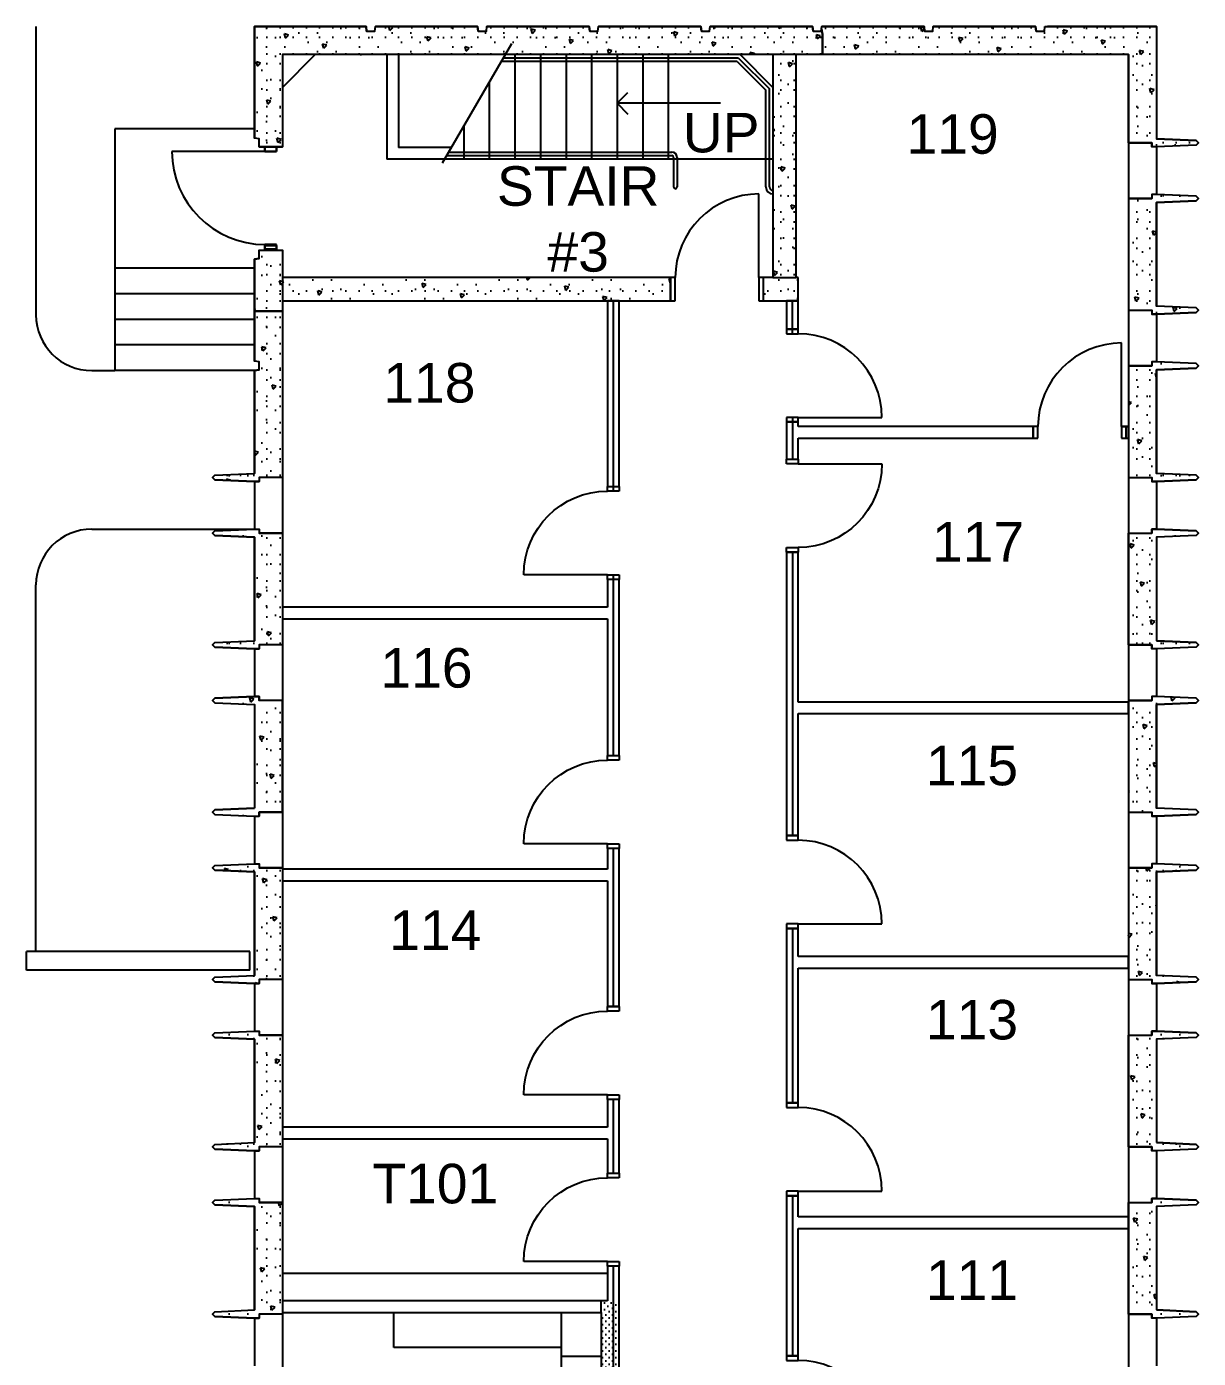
# Model space of a CAD drawing. Header units: inches. Extents: x 266 to 2008, y 299 to 1857.
# Drawn here: x 1116 to 1620, y 1284 to 1857 of the extents above; entities that cross this region are included whole.
import ezdxf

# ---------------------------------------------------------------- set-up
doc = ezdxf.new("R2010")
doc.units = ezdxf.units.IN
doc.header["$MEASUREMENT"] = 0
for name, color, linetype in [('A-DOOR', 4, 'Continuous'), ('A-EQPM', 4, 'Continuous'), ('A-FLOR-HRAL', 4, 'Continuous'), ('A-FLOR-STRS', 4, 'Continuous'), ('A-PFLR-NOTE', 3, 'Continuous'), ('A-WALL', 5, 'Continuous'), ('A-WALL-PATT', 1, 'Continuous')]:
    doc.layers.add(name, color=color, linetype=linetype)
doc.styles.get("Standard").update_dxf_attribs({"font": 'ARIAL.TTF'})
doc.linetypes.add('1 HR RATED', pattern='A,0,[2,PS-11.Shx,S=0.091429,R=0,X=0,Y=0],-14.4,0', length=14.4)
pattern_1 = [(45, (0, 0), (-20.8303, 20.8303), [1.84252, -15.16535]), (45, (-4.402, 16.428), (-20.8303, 20.8303), [1.84252, -15.16535]), (105, (0, 0), (28.45473, 7.62442), [1.84252, -15.16535]), (105, (12.026, 12.026), (28.45473, 7.62442), [1.84252, -15.16535]), (165, (1.303, 1.303), (7.62442, 28.45473), [1.84252, -15.16535]), (165, (13.33, 13.33), (7.62442, 28.45473), [1.84252, -15.16535]), (45, (-2.0044, 2.0044), (-4.008794, 4.008794), [0, -5.669291, 0, -8.503937]), (90, (-3e-16, 4.009), (-5.669291, 0), [0, -4.251969, 0, -7.086614])]

# ---------------------------------------------------------------- blocks, each defined once
blk = doc.blocks.new('D1 Metal_12')
at = {"color": 0, "linetype": 'ByBlock'}
for p, q in [((18, 0), (18, 36)), ((-18, 0), (-20, 0)), ((-20, 0), (-20, -5)), ((-18, -5), (-18, 0)), ((20, 0), (18, 0)), ((18, 0), (18, -5)), ((20, -5), (20, 0)), ((-20, -5), (-18, -5)), ((18, -5), (20, -5))]:
    blk.add_line(p, q, dxfattribs=at)
blk.add_arc((18, 0), 36, 90, 180, dxfattribs=at)
blk = doc.blocks.new('D1 Metal_13')
at = {"color": 0, "linetype": 'ByBlock'}
for p, q in [((18, 0), (18, 36)), ((-18, 0), (-20, 0)), ((-20, 0), (-20, -5)), ((-18, -5), (-18, 0)), ((20, 0), (18, 0)), ((18, 0), (18, -5)), ((20, -5), (20, 0)), ((-20, -5), (-18, -5)), ((18, -5), (20, -5))]:
    blk.add_line(p, q, dxfattribs=at)
blk.add_arc((18, 0), 36, 90, 180, dxfattribs=at)
blk = doc.blocks.new('D1 Metal_47')
at = {"color": 0, "linetype": 'ByBlock'}
for p, q in [((18, 0), (18, 36)), ((-18, 0), (-20, 0)), ((-20, 0), (-20, -5)), ((-18, -5), (-18, 0)), ((20, 0), (18, 0)), ((18, 0), (18, -5)), ((20, -5), (20, 0)), ((-20, -5), (-18, -5)), ((18, -5), (20, -5))]:
    blk.add_line(p, q, dxfattribs=at)
blk.add_arc((18, 0), 36, 90, 180, dxfattribs=at)
blk = doc.blocks.new('D1 Metal_112')
at = {"color": 0, "linetype": 'ByBlock'}
for p, q in [((20, 0), (20, 40)), ((-20, 0), (-22, 0)), ((-22, 0), (-22, -5)), ((-20, -5), (-20, 0)), ((22, 0), (20, 0)), ((20, 0), (20, -5)), ((22, -5), (22, 0)), ((-22, -5), (-20, -5)), ((20, -5), (22, -5))]:
    blk.add_line(p, q, dxfattribs=at)
blk.add_arc((20, 0), 40, 90, 180, dxfattribs=at)
blk = doc.blocks.new('D1 Metal_94')
at = {"color": 0, "linetype": 'ByBlock'}
for p, q in [((18, 0), (18, 36)), ((-18, 0), (-20, 0)), ((-20, 0), (-20, -5)), ((-18, -5), (-18, 0)), ((20, 0), (18, 0)), ((18, 0), (18, -5)), ((20, -5), (20, 0)), ((-20, -5), (-18, -5)), ((18, -5), (20, -5))]:
    blk.add_line(p, q, dxfattribs=at)
blk.add_arc((18, 0), 36, 90, 180, dxfattribs=at)
blk = doc.blocks.new('D1 Metal_102')
at = {"color": 0, "linetype": 'ByBlock'}
for p, q in [((18, 0), (18, 36)), ((-18, 0), (-20, 0)), ((-20, 0), (-20, -10)), ((-18, -10), (-18, 0)), ((20, 0), (18, 0)), ((18, 0), (18, -10)), ((20, -10), (20, 0)), ((-20, -10), (-18, -10)), ((18, -10), (20, -10))]:
    blk.add_line(p, q, dxfattribs=at)
blk.add_arc((18, 0), 36, 90, 180, dxfattribs=at)

msp = doc.modelspace()

# ---------------------------------------------------------------- hatches: boundary and pattern name
at = {"layer": 'A-WALL-PATT'}
h = msp.add_hatch(dxfattribs=at)
h.set_pattern_fill('LIGHTWEIGHT_CONCRETE', color=256, style=0, pattern_type=2)
h.set_pattern_definition(pattern_1)
edge = h.paths.add_edge_path()
edge.add_line((1457.9, 1844.78), (1225.59, 1844.78))
edge.add_line((1225.59, 1844.78), (1225.59, 1805.03))
edge.add_line((1225.59, 1805.03), (1215.59, 1805.03))
edge.add_line((1215.59, 1805.03), (1215.59, 1808.53))
edge.add_line((1215.59, 1808.53), (1213.59, 1808.78))
edge.add_line((1213.59, 1808.78), (1213.59, 1856.78))
edge.add_line((1213.59, 1856.78), (1261.59, 1856.78))
edge.add_line((1261.59, 1856.78), (1261.84, 1854.78))
edge.add_line((1261.84, 1854.78), (1265.34, 1854.78))
edge.add_line((1265.34, 1854.78), (1265.59, 1856.78))
edge.add_line((1265.59, 1856.78), (1309.59, 1856.78))
edge.add_line((1309.59, 1856.78), (1309.84, 1854.78))
edge.add_line((1309.84, 1854.78), (1313.34, 1854.78))
edge.add_line((1313.34, 1854.78), (1313.59, 1856.78))
edge.add_line((1313.59, 1856.78), (1357.59, 1856.78))
edge.add_line((1357.59, 1856.78), (1357.84, 1854.78))
edge.add_line((1357.84, 1854.78), (1361.34, 1854.78))
edge.add_line((1361.34, 1854.78), (1361.59, 1856.78))
edge.add_line((1361.59, 1856.78), (1405.59, 1856.78))
edge.add_line((1405.59, 1856.78), (1405.84, 1854.78))
edge.add_line((1405.84, 1854.78), (1409.34, 1854.78))
edge.add_line((1409.34, 1854.78), (1409.59, 1856.78))
edge.add_line((1409.59, 1856.78), (1453.59, 1856.78))
edge.add_line((1453.59, 1856.78), (1453.84, 1854.78))
edge.add_line((1453.84, 1854.78), (1457.34, 1854.78))
edge.add_line((1457.34, 1854.78), (1457.47, 1855.84))
edge.add_arc((1445.9, 1852.67), 12, 0, 15.31684, ccw=False)
edge.add_line((1457.9, 1852.67), (1457.9, 1844.78))
h = msp.add_hatch(dxfattribs=at)
h.set_pattern_fill('LIGHTWEIGHT_CONCRETE', color=256, style=0, pattern_type=2)
h.set_pattern_definition(pattern_1)
edge = h.paths.add_edge_path()
edge.add_line((1553.59, 1856.78), (1601.59, 1856.78))
edge.add_line((1601.59, 1856.78), (1601.59, 1808.53))
edge.add_line((1601.59, 1808.53), (1618.59, 1807.78))
edge.add_line((1618.59, 1807.78), (1619.59, 1806.78))
edge.add_line((1619.59, 1806.78), (1618.59, 1805.78))
edge.add_line((1618.59, 1805.78), (1601.59, 1805.03))
edge.add_line((1601.59, 1805.03), (1599.59, 1805.03))
edge.add_line((1599.59, 1805.03), (1599.59, 1806.78))
edge.add_line((1599.59, 1806.78), (1589.59, 1806.78))
edge.add_line((1589.59, 1806.78), (1589.59, 1844.78))
edge.add_line((1589.59, 1844.78), (1457.9, 1844.78))
edge.add_line((1457.9, 1844.78), (1457.9, 1852.67))
edge.add_arc((1445.9, 1852.67), 12, 360, 375.31684)
edge.add_line((1457.47, 1855.84), (1457.59, 1856.78))
edge.add_line((1457.59, 1856.78), (1501.59, 1856.78))
edge.add_line((1501.59, 1856.78), (1501.84, 1854.78))
edge.add_line((1501.84, 1854.78), (1505.34, 1854.78))
edge.add_line((1505.34, 1854.78), (1505.59, 1856.78))
edge.add_line((1505.59, 1856.78), (1549.59, 1856.78))
edge.add_line((1549.59, 1856.78), (1549.84, 1854.78))
edge.add_line((1549.84, 1854.78), (1553.34, 1854.78))
edge.add_line((1553.34, 1854.78), (1553.59, 1856.78))
h = msp.add_hatch(dxfattribs=at)
h.set_pattern_fill('LIGHTWEIGHT_CONCRETE', color=256, style=0, pattern_type=2)
h.set_pattern_definition(pattern_1)
h.paths.add_polyline_path([(1446.59, 1748.78), (1446.59, 1844.78), (1436.59, 1844.78), (1436.59, 1748.78)], flags=0)
h = msp.add_hatch(dxfattribs=at)
h.set_pattern_fill('LIGHTWEIGHT_CONCRETE', color=256, style=0, pattern_type=2)
h.set_pattern_definition(pattern_1)
h.paths.add_polyline_path([(1589.59, 1734.78), (1599.59, 1734.78), (1599.59, 1733.03), (1601.59, 1733.03), (1618.59, 1733.78), (1619.59, 1734.78), (1618.59, 1735.78), (1601.59, 1736.53), (1601.59, 1781.03), (1618.59, 1781.78), (1619.59, 1782.78), (1618.59, 1783.78), (1601.59, 1784.53), (1599.59, 1784.53), (1599.59, 1782.78), (1589.59, 1782.78)])
h = msp.add_hatch(dxfattribs=at)
h.set_pattern_fill('LIGHTWEIGHT_CONCRETE', color=256, style=0, pattern_type=2)
h.set_pattern_definition(pattern_1)
h.paths.add_polyline_path([(1225.59, 1734.32), (1213.59, 1734.32), (1213.59, 1756.78), (1215.59, 1757.03), (1215.59, 1760.53), (1225.59, 1760.53)])
h = msp.add_hatch(dxfattribs=at)
h.set_pattern_fill('LIGHTWEIGHT_CONCRETE', color=256, style=0, pattern_type=2)
h.set_pattern_definition(pattern_1)
h.paths.add_polyline_path([(1225.59, 1738.78), (1392.59, 1738.78), (1392.59, 1748.78), (1225.59, 1748.78)], flags=0)
h = msp.add_hatch(dxfattribs=at)
h.set_pattern_fill('LIGHTWEIGHT_CONCRETE', color=256, style=0, pattern_type=2)
h.set_pattern_definition(pattern_1)
h.paths.add_polyline_path([(1432.59, 1748.78), (1432.59, 1738.78), (1447.46, 1738.78), (1447.46, 1748.78)], flags=0)
h = msp.add_hatch(dxfattribs=at)
h.set_pattern_fill('LIGHTWEIGHT_CONCRETE', color=256, style=0, pattern_type=2)
h.set_pattern_definition(pattern_1)
h.paths.add_polyline_path([(1225.59, 1662.78), (1215.59, 1662.78), (1215.59, 1661.03), (1213.59, 1661.03), (1196.59, 1661.78), (1195.59, 1662.78), (1196.59, 1663.78), (1213.59, 1664.53), (1213.59, 1708.78), (1215.59, 1709.03), (1215.59, 1712.53), (1213.59, 1712.78), (1213.59, 1734.32), (1225.59, 1734.32)])
h = msp.add_hatch(dxfattribs=at)
h.set_pattern_fill('LIGHTWEIGHT_CONCRETE', color=256, style=0, pattern_type=2)
h.set_pattern_definition(pattern_1)
h.paths.add_polyline_path([(1589.59, 1662.78), (1599.59, 1662.78), (1599.59, 1661.03), (1601.59, 1661.03), (1618.59, 1661.78), (1619.59, 1662.78), (1618.59, 1663.78), (1601.59, 1664.53), (1601.59, 1709.03), (1618.59, 1709.78), (1619.59, 1710.78), (1618.59, 1711.78), (1601.59, 1712.53), (1599.59, 1712.53), (1599.59, 1710.78), (1589.59, 1710.78)])
h = msp.add_hatch(dxfattribs=at)
h.set_pattern_fill('LIGHTWEIGHT_CONCRETE', color=256, style=0, pattern_type=2)
h.set_pattern_definition(pattern_1)
h.paths.add_polyline_path([(1225.59, 1590.78), (1215.59, 1590.78), (1215.59, 1589.03), (1213.59, 1589.03), (1196.59, 1589.78), (1195.59, 1590.78), (1196.59, 1591.78), (1213.59, 1592.53), (1213.59, 1637.03), (1196.59, 1637.78), (1195.59, 1638.78), (1196.59, 1639.78), (1213.59, 1640.53), (1215.59, 1640.53), (1215.59, 1638.78), (1225.59, 1638.78)])
h = msp.add_hatch(dxfattribs=at)
h.set_pattern_fill('LIGHTWEIGHT_CONCRETE', color=256, style=0, pattern_type=2)
h.set_pattern_definition(pattern_1)
h.paths.add_polyline_path([(1601.59, 1592.53), (1618.59, 1591.78), (1619.59, 1590.78), (1618.59, 1589.78), (1601.59, 1589.03), (1599.59, 1589.03), (1599.59, 1590.78), (1589.59, 1590.78), (1589.59, 1638.78), (1599.59, 1638.78), (1599.59, 1640.53), (1601.59, 1640.53), (1618.59, 1639.78), (1619.59, 1638.78), (1618.59, 1637.78), (1601.59, 1637.03)])
h = msp.add_hatch(dxfattribs=at)
h.set_pattern_fill('LIGHTWEIGHT_CONCRETE', color=256, style=0, pattern_type=2)
h.set_pattern_definition(pattern_1)
h.paths.add_polyline_path([(1213.59, 1520.53), (1196.59, 1519.78), (1195.59, 1518.78), (1196.59, 1517.78), (1213.59, 1517.03), (1215.59, 1517.03), (1215.59, 1518.78), (1225.59, 1518.78), (1225.59, 1566.78), (1215.59, 1566.78), (1215.59, 1568.53), (1213.59, 1568.53), (1196.59, 1567.78), (1195.59, 1566.78), (1196.59, 1565.78), (1213.59, 1565.03)])
h = msp.add_hatch(dxfattribs=at)
h.set_pattern_fill('LIGHTWEIGHT_CONCRETE', color=256, style=0, pattern_type=2)
h.set_pattern_definition(pattern_1)
h.paths.add_polyline_path([(1589.59, 1518.78), (1599.59, 1518.78), (1599.59, 1517.03), (1601.59, 1517.03), (1618.59, 1517.78), (1619.59, 1518.78), (1618.59, 1519.78), (1601.59, 1520.53), (1601.59, 1565.03), (1618.59, 1565.78), (1619.59, 1566.78), (1618.59, 1567.78), (1601.59, 1568.53), (1599.59, 1568.53), (1599.59, 1566.78), (1589.59, 1566.78)])
h = msp.add_hatch(dxfattribs=at)
h.set_pattern_fill('LIGHTWEIGHT_CONCRETE', color=256, style=0, pattern_type=2)
h.set_pattern_definition(pattern_1)
h.paths.add_polyline_path([(1225.59, 1446.78), (1215.59, 1446.78), (1215.59, 1445.03), (1213.59, 1445.03), (1196.59, 1445.78), (1195.59, 1446.78), (1196.59, 1447.78), (1213.59, 1448.53), (1213.59, 1493.03), (1196.59, 1493.78), (1195.59, 1494.78), (1196.59, 1495.78), (1213.59, 1496.53), (1215.59, 1496.53), (1215.59, 1494.78), (1225.59, 1494.78)])
h = msp.add_hatch(dxfattribs=at)
h.set_pattern_fill('LIGHTWEIGHT_CONCRETE', color=256, style=0, pattern_type=2)
h.set_pattern_definition(pattern_1)
h.paths.add_polyline_path([(1589.59, 1446.78), (1599.59, 1446.78), (1599.59, 1445.03), (1601.59, 1445.03), (1618.59, 1445.78), (1619.59, 1446.78), (1618.59, 1447.78), (1601.59, 1448.53), (1601.59, 1493.03), (1618.59, 1493.78), (1619.59, 1494.78), (1618.59, 1495.78), (1601.59, 1496.53), (1599.59, 1496.53), (1599.59, 1494.78), (1589.59, 1494.78)])
h = msp.add_hatch(dxfattribs=at)
h.set_pattern_fill('LIGHTWEIGHT_CONCRETE', color=256, style=0, pattern_type=2)
h.set_pattern_definition(pattern_1)
h.paths.add_polyline_path([(1225.59, 1374.78), (1215.59, 1374.78), (1215.59, 1373.03), (1213.59, 1373.03), (1196.59, 1373.78), (1195.59, 1374.78), (1196.59, 1375.78), (1213.59, 1376.53), (1213.59, 1421.03), (1196.59, 1421.78), (1195.59, 1422.78), (1196.59, 1423.78), (1213.59, 1424.53), (1215.59, 1424.53), (1215.59, 1422.78), (1225.59, 1422.78)])
h = msp.add_hatch(dxfattribs=at)
h.set_pattern_fill('LIGHTWEIGHT_CONCRETE', color=256, style=0, pattern_type=2)
h.set_pattern_definition(pattern_1)
h.paths.add_polyline_path([(1601.59, 1376.53), (1618.59, 1375.78), (1619.59, 1374.78), (1618.59, 1373.78), (1601.59, 1373.03), (1599.59, 1373.03), (1599.59, 1374.78), (1589.59, 1374.78), (1589.59, 1422.78), (1599.59, 1422.78), (1599.59, 1424.53), (1601.59, 1424.53), (1618.59, 1423.78), (1619.59, 1422.78), (1618.59, 1421.78), (1601.59, 1421.03)])
h = msp.add_hatch(dxfattribs=at)
h.set_pattern_fill('LIGHTWEIGHT_CONCRETE', color=256, style=0, pattern_type=2)
h.set_pattern_definition(pattern_1)
h.paths.add_polyline_path([(1225.59, 1302.78), (1215.59, 1302.78), (1215.59, 1301.03), (1213.59, 1301.03), (1196.59, 1301.78), (1195.59, 1302.78), (1196.59, 1303.78), (1213.59, 1304.53), (1213.59, 1349.03), (1196.59, 1349.78), (1195.59, 1350.78), (1196.59, 1351.78), (1213.59, 1352.53), (1215.59, 1352.53), (1215.59, 1350.78), (1225.59, 1350.78)])
h = msp.add_hatch(dxfattribs=at)
h.set_pattern_fill('LIGHTWEIGHT_CONCRETE', color=256, style=0, pattern_type=2)
h.set_pattern_definition(pattern_1)
h.paths.add_polyline_path([(1601.59, 1304.53), (1618.59, 1303.78), (1619.59, 1302.78), (1618.59, 1301.78), (1601.59, 1301.03), (1599.59, 1301.03), (1599.59, 1302.78), (1589.59, 1302.78), (1589.59, 1350.78), (1599.59, 1350.78), (1599.59, 1352.53), (1601.59, 1352.53), (1618.59, 1351.78), (1619.59, 1350.78), (1618.59, 1349.78), (1601.59, 1349.03)])
h = msp.add_hatch(dxfattribs=at)
h.set_pattern_fill('45_', color=256, style=0, pattern_type=2)
h.set_pattern_definition([(45, (1362.7132, 1300.5037), (-1.4142, 1.4142), [0, -2])])
h.paths.add_polyline_path([(1362.71, 1300.5), (1362.71, 1308.4), (1370.46, 1308.4)], flags=0)
h = msp.add_hatch(dxfattribs=at)
h.set_pattern_fill('45_', color=256, style=0, pattern_type=2)
h.set_pattern_definition([(45, (0, 0), (-1.4142136, 1.4142136), [0, -2])])
h.paths.add_polyline_path([(1362.71, 1247.56), (1370.46, 1247.56), (1370.46, 1308.4), (1362.71, 1303.4)], flags=0)

# ---------------------------------------------------------------- linework, layer by layer
at = {"layer": 'A-EQPM', "linetype": 'Continuous'}
for p, q in [((1225.59, 1320.4), (1365.46, 1320.4)), ((1273.59, 1288.4), (1273.59, 1303.4)), ((1345.59, 1273.4), (1345.59, 1303.4)), ((1345.59, 1288.4), (1273.59, 1288.4)), ((1345.59, 1284.63), (1362.71, 1284.63))]:
    msp.add_line(p, q, dxfattribs=at)
at = {"layer": 'A-FLOR-HRAL', "linetype": 'Continuous'}
for p, q in [((1421.21, 1841.77), (1319.69, 1841.77)), ((1421.83, 1843.27), (1320.56, 1843.27)), ((1421.21, 1841.77), (1433.58, 1829.4)), ((1421.83, 1843.27), (1435.08, 1830.02)), ((1433.58, 1787.78), (1433.58, 1829.4)), ((1435.08, 1787.78), (1435.08, 1830.02)), ((1296.24, 1801.28), (1393.09, 1801.28)), ((1297.11, 1802.78), (1393.09, 1802.78)), ((1393.84, 1800.53), (1393.84, 1787.78)), ((1395.34, 1800.53), (1395.34, 1787.78))]:
    msp.add_line(p, q, dxfattribs=at)
for centre, radius, start, end in [((1393.09, 1800.53), 2.25, 0, 90), ((1393.09, 1800.53), 0.75, 0, 90), ((1394.59, 1787.78), 0.75, 180, 0), ((1436.59, 1787.78), 3, 180, 270), ((1436.59, 1787.78), 1.5, 180, 270)]:
    msp.add_arc(centre, radius, start, end, dxfattribs=at)
at = {"layer": 'A-FLOR-STRS', "linetype": 'Continuous'}
for p, q in [((1324.11, 1849.39), (1294.38, 1798.08)), ((1325.59, 1844.78), (1325.59, 1799.78)), ((1336.59, 1844.78), (1336.59, 1799.78)), ((1347.59, 1844.78), (1347.59, 1799.78)), ((1358.59, 1844.78), (1358.59, 1799.78)), ((1369.59, 1844.78), (1369.59, 1799.78)), ((1380.59, 1844.78), (1380.59, 1799.78)), ((1391.59, 1844.78), (1391.59, 1799.78)), ((1314.59, 1832.96), (1314.59, 1799.78)), ((1303.59, 1813.97), (1303.59, 1799.78)), ((1213.59, 1752.78), (1153.59, 1752.78)), ((1213.59, 1741.78), (1153.59, 1741.78)), ((1213.59, 1730.78), (1153.59, 1730.78)), ((1213.59, 1719.78), (1153.59, 1719.78)), ((1213.59, 1708.78), (1153.59, 1708.78))]:
    msp.add_line(p, q, dxfattribs=at)
at = {"layer": 'A-PFLR-NOTE'}
for p, q in [((1369.59, 1823.83), (1374.25, 1828.49)), ((1414.09, 1823.83), (1369.59, 1823.83)), ((1369.59, 1823.83), (1374.25, 1819.16))]:
    msp.add_line(p, q, dxfattribs=at)
at = {"layer": 'A-WALL', "linetype": 'Continuous'}
for p, q in [((1119.59, 1856.78), (1119.59, 1732.78)), ((1213.59, 1856.78), (1213.59, 1808.78)), ((1261.59, 1856.78), (1213.59, 1856.78)), ((1261.84, 1854.78), (1261.59, 1856.78)), ((1265.34, 1854.78), (1265.59, 1856.78)), ((1309.59, 1856.78), (1265.59, 1856.78)), ((1309.84, 1854.78), (1309.59, 1856.78)), ((1313.34, 1854.78), (1313.59, 1856.78)), ((1357.59, 1856.78), (1313.59, 1856.78)), ((1357.84, 1854.78), (1357.59, 1856.78)), ((1361.34, 1854.78), (1361.59, 1856.78)), ((1405.59, 1856.78), (1361.59, 1856.78)), ((1405.84, 1854.78), (1405.59, 1856.78)), ((1409.34, 1854.78), (1409.59, 1856.78)), ((1453.59, 1856.78), (1409.59, 1856.78)), ((1453.84, 1854.78), (1453.59, 1856.78)), ((1457.34, 1854.78), (1457.59, 1856.78)), ((1501.59, 1856.78), (1457.59, 1856.78)), ((1501.84, 1854.78), (1501.59, 1856.78)), ((1505.34, 1854.78), (1505.59, 1856.78)), ((1549.59, 1856.78), (1505.59, 1856.78)), ((1549.84, 1854.78), (1549.59, 1856.78)), ((1553.34, 1854.78), (1553.59, 1856.78)), ((1601.59, 1856.78), (1554.68, 1856.78)), ((1601.59, 1856.78), (1601.59, 1808.53)), ((1261.84, 1854.78), (1265.34, 1854.78)), ((1309.84, 1854.78), (1313.34, 1854.78)), ((1357.84, 1854.78), (1361.34, 1854.78)), ((1405.84, 1854.78), (1409.34, 1854.78)), ((1453.84, 1854.78), (1457.34, 1854.78)), ((1501.84, 1854.78), (1505.34, 1854.78)), ((1549.84, 1854.78), (1553.34, 1854.78)), ((1225.59, 1830.64), (1239.73, 1844.78)), ((1589.59, 1844.78), (1225.59, 1844.78)), ((1225.59, 1844.78), (1225.59, 1805.03)), ((1270.59, 1844.78), (1270.59, 1799.78)), ((1275.59, 1844.78), (1275.59, 1804.78)), ((1436.59, 1830.64), (1422.45, 1844.78)), ((1446.59, 1844.78), (1436.59, 1844.78)), ((1436.59, 1844.78), (1436.59, 1748.78)), ((1436.59, 1844.78), (1436.59, 1748.78)), ((1446.59, 1844.78), (1436.59, 1844.78)), ((1446.59, 1748.78), (1446.59, 1844.78)), ((1446.59, 1748.78), (1446.59, 1844.78)), ((1589.59, 1844.78), (1589.59, 1806.78)), ((1213.59, 1812.78), (1153.59, 1812.78)), ((1153.59, 1812.78), (1153.59, 1708.78)), ((1215.59, 1808.53), (1213.59, 1808.78)), ((1215.59, 1805.03), (1215.59, 1808.53)), ((1589.59, 1806.78), (1589.59, 1782.78)), ((1589.59, 1806.78), (1599.59, 1806.78)), ((1599.59, 1806.78), (1599.59, 1805.03)), ((1618.59, 1807.78), (1601.59, 1808.53)), ((1618.59, 1805.78), (1601.59, 1805.03)), ((1619.59, 1806.78), (1618.59, 1807.78)), ((1619.59, 1806.78), (1618.59, 1805.78)), ((1215.59, 1805.03), (1225.59, 1805.03)), ((1218.09, 1803.03), (1218.09, 1805.03)), ((1218.09, 1805.03), (1223.09, 1805.03)), ((1223.09, 1805.03), (1218.09, 1805.03)), ((1223.09, 1803.03), (1218.09, 1803.03)), ((1223.09, 1805.03), (1223.09, 1803.03)), ((1436.59, 1799.78), (1270.59, 1799.78)), ((1298.26, 1804.78), (1275.59, 1804.78)), ((1601.59, 1805.03), (1599.59, 1805.03)), ((1601.59, 1805.03), (1601.59, 1784.53)), ((1589.59, 1782.78), (1589.59, 1734.78)), ((1589.59, 1782.78), (1599.59, 1782.78)), ((1601.59, 1784.53), (1599.59, 1784.53)), ((1599.59, 1784.53), (1599.59, 1782.78)), ((1618.59, 1783.78), (1601.59, 1784.53)), ((1619.59, 1782.78), (1618.59, 1783.78)), ((1619.59, 1782.78), (1618.59, 1781.78)), ((1618.59, 1781.78), (1601.59, 1781.03)), ((1601.59, 1781.03), (1601.59, 1736.53)), ((1215.59, 1757.03), (1215.59, 1760.53)), ((1215.59, 1760.53), (1225.59, 1760.53)), ((1218.09, 1760.53), (1218.09, 1762.53)), ((1218.09, 1762.53), (1223.09, 1762.53)), ((1223.09, 1761.03), (1218.09, 1761.03)), ((1218.09, 1761.03), (1218.09, 1760.53)), ((1223.09, 1760.53), (1218.09, 1760.53)), ((1218.09, 1760.53), (1223.09, 1760.53)), ((1223.09, 1762.53), (1223.09, 1760.53)), ((1223.09, 1760.53), (1223.09, 1761.03)), ((1225.59, 1760.53), (1225.59, 1662.78)), ((1215.59, 1757.03), (1213.59, 1756.78)), ((1213.59, 1756.78), (1213.59, 1712.78)), ((1392.59, 1748.78), (1225.59, 1748.78)), ((1225.59, 1748.78), (1225.59, 1738.78)), ((1392.59, 1738.78), (1392.59, 1748.78)), ((1432.59, 1738.78), (1432.59, 1748.78)), ((1436.59, 1748.78), (1432.59, 1748.78)), ((1436.59, 1748.78), (1446.59, 1748.78)), ((1447.46, 1748.78), (1446.59, 1748.78)), ((1447.46, 1738.78), (1447.46, 1748.78)), ((1225.59, 1738.78), (1392.59, 1738.78)), ((1370.46, 1738.78), (1365.46, 1738.78)), ((1365.46, 1738.78), (1365.46, 1658.9)), ((1370.46, 1658.9), (1370.46, 1738.78)), ((1432.59, 1738.78), (1447.46, 1738.78)), ((1442.46, 1738.78), (1442.46, 1726.65)), ((1447.46, 1738.78), (1442.46, 1738.78)), ((1447.46, 1726.65), (1447.46, 1738.78)), ((1618.59, 1735.78), (1601.59, 1736.53)), ((1589.59, 1734.78), (1589.59, 1710.78)), ((1589.59, 1734.78), (1599.59, 1734.78)), ((1599.59, 1734.78), (1599.59, 1733.03)), ((1601.59, 1733.03), (1599.59, 1733.03)), ((1618.59, 1733.78), (1601.59, 1733.03)), ((1601.59, 1733.03), (1601.59, 1712.53)), ((1619.59, 1734.78), (1618.59, 1735.78)), ((1619.59, 1734.78), (1618.59, 1733.78)), ((1442.46, 1726.65), (1447.46, 1726.65)), ((1215.59, 1712.53), (1213.59, 1712.78)), ((1215.59, 1709.03), (1213.59, 1708.78)), ((1213.59, 1708.78), (1213.59, 1664.53)), ((1215.59, 1709.03), (1215.59, 1712.53)), ((1589.59, 1710.78), (1589.59, 1662.78)), ((1589.59, 1710.78), (1599.59, 1710.78)), ((1601.59, 1712.53), (1599.59, 1712.53)), ((1599.59, 1712.53), (1599.59, 1710.78)), ((1618.59, 1711.78), (1601.59, 1712.53)), ((1618.59, 1709.78), (1601.59, 1709.03)), ((1601.59, 1709.03), (1601.59, 1664.53)), ((1619.59, 1710.78), (1618.59, 1711.78)), ((1619.59, 1710.78), (1618.59, 1709.78)), ((1442.46, 1686.65), (1442.46, 1670.65)), ((1447.46, 1686.65), (1442.46, 1686.65)), ((1447.46, 1684.65), (1447.46, 1686.65)), ((1548.59, 1684.65), (1447.46, 1684.65)), ((1447.46, 1679.65), (1548.59, 1679.65)), ((1447.46, 1670.65), (1447.46, 1679.65)), ((1548.59, 1679.65), (1548.59, 1684.65)), ((1586.59, 1684.65), (1586.59, 1679.65)), ((1586.59, 1684.65), (1589.59, 1684.65)), ((1586.59, 1679.65), (1589.59, 1679.65)), ((1588.59, 1679.65), (1588.59, 1684.65)), ((1589.59, 1684.65), (1588.59, 1684.65)), ((1588.59, 1679.65), (1589.59, 1679.65)), ((1589.59, 1679.65), (1589.59, 1684.65)), ((1442.46, 1670.65), (1447.46, 1670.65)), ((1195.59, 1662.78), (1196.59, 1663.78)), ((1195.59, 1662.78), (1196.59, 1661.78)), ((1196.59, 1663.78), (1213.59, 1664.53)), ((1215.59, 1662.78), (1215.59, 1661.03)), ((1225.59, 1662.78), (1215.59, 1662.78)), ((1225.59, 1662.78), (1225.59, 1638.78)), ((1589.59, 1662.78), (1589.59, 1638.78)), ((1589.59, 1662.78), (1599.59, 1662.78)), ((1599.59, 1662.78), (1599.59, 1661.03)), ((1618.59, 1663.78), (1601.59, 1664.53)), ((1619.59, 1662.78), (1618.59, 1663.78)), ((1619.59, 1662.78), (1618.59, 1661.78)), ((1196.59, 1661.78), (1213.59, 1661.03)), ((1213.59, 1661.03), (1213.59, 1640.53)), ((1213.59, 1661.03), (1215.59, 1661.03)), ((1365.46, 1658.9), (1370.46, 1658.9)), ((1601.59, 1661.03), (1599.59, 1661.03)), ((1618.59, 1661.78), (1601.59, 1661.03)), ((1601.59, 1661.03), (1601.59, 1640.53)), ((1143.59, 1640.53), (1213.59, 1640.53)), ((1195.59, 1638.78), (1196.59, 1639.78)), ((1196.59, 1639.78), (1213.59, 1640.53)), ((1213.59, 1640.53), (1215.59, 1640.53)), ((1215.59, 1640.53), (1215.59, 1638.78)), ((1601.59, 1640.53), (1599.59, 1640.53)), ((1599.59, 1640.53), (1599.59, 1638.78)), ((1618.59, 1639.78), (1601.59, 1640.53)), ((1619.59, 1638.78), (1618.59, 1639.78)), ((1195.59, 1638.78), (1196.59, 1637.78)), ((1196.59, 1637.78), (1213.59, 1637.03)), ((1213.59, 1637.03), (1213.59, 1592.53)), ((1225.59, 1638.78), (1215.59, 1638.78)), ((1225.59, 1638.78), (1225.59, 1590.78)), ((1589.59, 1638.78), (1589.59, 1590.78)), ((1589.59, 1638.78), (1599.59, 1638.78)), ((1618.59, 1637.78), (1601.59, 1637.03)), ((1601.59, 1637.03), (1601.59, 1592.53)), ((1619.59, 1638.78), (1618.59, 1637.78)), ((1442.46, 1630.65), (1447.46, 1630.65)), ((1442.46, 1630.65), (1442.46, 1508.65)), ((1447.46, 1566.15), (1447.46, 1630.65)), ((1119.59, 1458.78), (1119.59, 1616.53)), ((1370.46, 1618.9), (1365.46, 1618.9)), ((1365.46, 1618.9), (1365.46, 1606.9)), ((1370.46, 1543.15), (1370.46, 1618.9)), ((1365.46, 1606.9), (1225.59, 1606.9)), ((1225.59, 1606.9), (1225.59, 1601.9)), ((1225.59, 1601.9), (1365.46, 1601.9)), ((1365.46, 1601.9), (1365.46, 1543.15)), ((1195.59, 1590.78), (1196.59, 1591.78)), ((1195.59, 1590.78), (1196.59, 1589.78)), ((1196.59, 1591.78), (1213.59, 1592.53)), ((1196.59, 1589.78), (1213.59, 1589.03)), ((1213.59, 1589.03), (1213.59, 1568.53)), ((1213.59, 1589.03), (1215.59, 1589.03)), ((1215.59, 1590.78), (1215.59, 1589.03)), ((1225.59, 1590.78), (1215.59, 1590.78)), ((1225.59, 1590.78), (1225.59, 1566.78)), ((1589.59, 1590.78), (1589.59, 1566.78)), ((1589.59, 1590.78), (1599.59, 1590.78)), ((1599.59, 1590.78), (1599.59, 1589.03)), ((1601.59, 1589.03), (1599.59, 1589.03)), ((1618.59, 1591.78), (1601.59, 1592.53)), ((1618.59, 1589.78), (1601.59, 1589.03)), ((1601.59, 1589.03), (1601.59, 1568.53)), ((1619.59, 1590.78), (1618.59, 1591.78)), ((1619.59, 1590.78), (1618.59, 1589.78)), ((1195.59, 1566.78), (1196.59, 1567.78)), ((1195.59, 1566.78), (1196.59, 1565.78)), ((1196.59, 1567.78), (1213.59, 1568.53)), ((1196.59, 1565.78), (1213.59, 1565.03)), ((1213.59, 1568.53), (1215.59, 1568.53)), ((1213.59, 1565.03), (1213.59, 1520.53)), ((1215.59, 1568.53), (1215.59, 1566.78)), ((1225.59, 1566.78), (1215.59, 1566.78)), ((1225.59, 1566.78), (1225.59, 1518.78)), ((1589.59, 1566.15), (1447.46, 1566.15)), ((1589.59, 1566.78), (1589.59, 1518.78)), ((1589.59, 1566.78), (1599.59, 1566.78)), ((1589.59, 1561.15), (1589.59, 1566.15)), ((1601.59, 1568.53), (1599.59, 1568.53)), ((1599.59, 1568.53), (1599.59, 1566.78)), ((1618.59, 1567.78), (1601.59, 1568.53)), ((1618.59, 1565.78), (1601.59, 1565.03)), ((1601.59, 1565.03), (1601.59, 1520.53)), ((1619.59, 1566.78), (1618.59, 1567.78)), ((1619.59, 1566.78), (1618.59, 1565.78)), ((1447.46, 1561.15), (1589.59, 1561.15)), ((1447.46, 1508.65), (1447.46, 1561.15)), ((1365.46, 1543.15), (1370.46, 1543.15)), ((1195.59, 1518.78), (1196.59, 1519.78)), ((1195.59, 1518.78), (1196.59, 1517.78)), ((1196.59, 1519.78), (1213.59, 1520.53)), ((1215.59, 1518.78), (1215.59, 1517.03)), ((1225.59, 1518.78), (1215.59, 1518.78)), ((1225.59, 1518.78), (1225.59, 1494.78)), ((1589.59, 1518.78), (1589.59, 1494.78)), ((1589.59, 1518.78), (1599.59, 1518.78)), ((1599.59, 1518.78), (1599.59, 1517.03)), ((1618.59, 1519.78), (1601.59, 1520.53)), ((1619.59, 1518.78), (1618.59, 1519.78)), ((1619.59, 1518.78), (1618.59, 1517.78)), ((1196.59, 1517.78), (1213.59, 1517.03)), ((1213.59, 1517.03), (1213.59, 1496.53)), ((1213.59, 1517.03), (1215.59, 1517.03)), ((1601.59, 1517.03), (1599.59, 1517.03)), ((1618.59, 1517.78), (1601.59, 1517.03)), ((1601.59, 1517.03), (1601.59, 1496.53)), ((1442.46, 1508.65), (1447.46, 1508.65)), ((1370.46, 1503.15), (1365.46, 1503.15)), ((1365.46, 1503.15), (1365.46, 1494.15)), ((1370.46, 1435.15), (1370.46, 1503.15)), ((1195.59, 1494.78), (1196.59, 1495.78)), ((1196.59, 1495.78), (1213.59, 1496.53)), ((1213.59, 1496.53), (1215.59, 1496.53)), ((1215.59, 1496.53), (1215.59, 1494.78)), ((1601.59, 1496.53), (1599.59, 1496.53)), ((1599.59, 1496.53), (1599.59, 1494.78)), ((1618.59, 1495.78), (1601.59, 1496.53)), ((1619.59, 1494.78), (1618.59, 1495.78)), ((1195.59, 1494.78), (1196.59, 1493.78)), ((1196.59, 1493.78), (1213.59, 1493.03)), ((1213.59, 1493.03), (1213.59, 1448.53)), ((1225.59, 1494.78), (1215.59, 1494.78)), ((1225.59, 1494.78), (1225.59, 1446.78)), ((1365.46, 1494.15), (1225.59, 1494.15)), ((1225.59, 1494.15), (1225.59, 1489.15)), ((1589.59, 1494.78), (1589.59, 1446.78)), ((1589.59, 1494.78), (1599.59, 1494.78)), ((1618.59, 1493.78), (1601.59, 1493.03)), ((1601.59, 1493.03), (1601.59, 1448.53)), ((1619.59, 1494.78), (1618.59, 1493.78)), ((1225.59, 1489.15), (1365.46, 1489.15)), ((1365.46, 1489.15), (1365.46, 1435.15)), ((1442.46, 1468.65), (1442.46, 1393.65)), ((1447.46, 1468.65), (1442.46, 1468.65)), ((1447.46, 1456.65), (1447.46, 1468.65)), ((1211.59, 1458.78), (1115.59, 1458.78)), ((1115.59, 1450.78), (1115.59, 1458.78)), ((1211.59, 1450.78), (1211.59, 1458.78)), ((1589.59, 1456.65), (1447.46, 1456.65)), ((1589.59, 1451.65), (1589.59, 1456.65)), ((1211.59, 1450.78), (1115.59, 1450.78)), ((1447.46, 1451.65), (1589.59, 1451.65)), ((1447.46, 1393.65), (1447.46, 1451.65)), ((1195.59, 1446.78), (1196.59, 1447.78)), ((1195.59, 1446.78), (1196.59, 1445.78)), ((1196.59, 1447.78), (1213.59, 1448.53)), ((1196.59, 1445.78), (1213.59, 1445.03)), ((1213.59, 1445.03), (1213.59, 1424.53)), ((1213.59, 1445.03), (1215.59, 1445.03)), ((1215.59, 1446.78), (1215.59, 1445.03)), ((1225.59, 1446.78), (1215.59, 1446.78)), ((1225.59, 1446.78), (1225.59, 1422.78)), ((1589.59, 1446.78), (1589.59, 1422.78)), ((1589.59, 1446.78), (1599.59, 1446.78)), ((1599.59, 1446.78), (1599.59, 1445.03)), ((1601.59, 1445.03), (1599.59, 1445.03)), ((1618.59, 1447.78), (1601.59, 1448.53)), ((1618.59, 1445.78), (1601.59, 1445.03)), ((1601.59, 1445.03), (1601.59, 1424.53)), ((1619.59, 1446.78), (1618.59, 1447.78)), ((1619.59, 1446.78), (1618.59, 1445.78)), ((1370.46, 1435.15), (1365.46, 1435.15)), ((1195.59, 1422.78), (1196.59, 1423.78)), ((1195.59, 1422.78), (1196.59, 1421.78)), ((1196.59, 1423.78), (1213.59, 1424.53)), ((1196.59, 1421.78), (1213.59, 1421.03)), ((1213.59, 1424.53), (1215.59, 1424.53)), ((1215.59, 1424.53), (1215.59, 1422.78)), ((1225.59, 1422.78), (1215.59, 1422.78)), ((1225.59, 1422.78), (1225.59, 1374.78)), ((1589.59, 1422.78), (1589.59, 1374.78)), ((1589.59, 1422.78), (1599.59, 1422.78)), ((1601.59, 1424.53), (1599.59, 1424.53)), ((1599.59, 1424.53), (1599.59, 1422.78)), ((1618.59, 1423.78), (1601.59, 1424.53)), ((1618.59, 1421.78), (1601.59, 1421.03)), ((1619.59, 1422.78), (1618.59, 1423.78)), ((1619.59, 1422.78), (1618.59, 1421.78)), ((1213.59, 1421.03), (1213.59, 1376.53)), ((1601.59, 1421.03), (1601.59, 1376.53)), ((1370.46, 1395.15), (1365.46, 1395.15)), ((1365.46, 1395.15), (1365.46, 1383.15)), ((1370.46, 1363.4), (1370.46, 1395.15)), ((1442.46, 1393.65), (1447.46, 1393.65)), ((1365.46, 1383.15), (1225.59, 1383.15)), ((1225.59, 1383.15), (1225.59, 1378.15)), ((1195.59, 1374.78), (1196.59, 1375.78)), ((1196.59, 1375.78), (1213.59, 1376.53)), ((1225.59, 1378.15), (1365.46, 1378.15)), ((1365.46, 1378.15), (1365.46, 1363.4)), ((1618.59, 1375.78), (1601.59, 1376.53)), ((1619.59, 1374.78), (1618.59, 1375.78)), ((1195.59, 1374.78), (1196.59, 1373.78)), ((1196.59, 1373.78), (1213.59, 1373.03)), ((1213.59, 1373.03), (1213.59, 1352.53)), ((1213.59, 1373.03), (1215.59, 1373.03)), ((1215.59, 1374.78), (1215.59, 1373.03)), ((1225.59, 1374.78), (1215.59, 1374.78)), ((1225.59, 1374.78), (1225.59, 1350.78)), ((1589.59, 1374.78), (1589.59, 1350.78)), ((1589.59, 1374.78), (1599.59, 1374.78)), ((1599.59, 1374.78), (1599.59, 1373.03)), ((1601.59, 1373.03), (1599.59, 1373.03)), ((1618.59, 1373.78), (1601.59, 1373.03)), ((1601.59, 1373.03), (1601.59, 1352.53)), ((1619.59, 1374.78), (1618.59, 1373.78)), ((1196.59, 1351.78), (1213.59, 1352.53)), ((1213.59, 1352.53), (1215.59, 1352.53)), ((1215.59, 1352.53), (1215.59, 1350.78)), ((1442.46, 1353.65), (1442.46, 1284.78)), ((1447.46, 1353.65), (1442.46, 1353.65)), ((1447.46, 1344.65), (1447.46, 1353.65)), ((1601.59, 1352.53), (1599.59, 1352.53)), ((1599.59, 1352.53), (1599.59, 1350.78)), ((1618.59, 1351.78), (1601.59, 1352.53)), ((1195.59, 1350.78), (1196.59, 1351.78)), ((1195.59, 1350.78), (1196.59, 1349.78)), ((1196.59, 1349.78), (1213.59, 1349.03)), ((1213.59, 1349.03), (1213.59, 1304.53)), ((1225.59, 1350.78), (1215.59, 1350.78)), ((1225.59, 1350.78), (1225.59, 1302.78)), ((1589.59, 1350.78), (1589.59, 1302.78)), ((1589.59, 1350.78), (1599.59, 1350.78)), ((1618.59, 1349.78), (1601.59, 1349.03)), ((1601.59, 1349.03), (1601.59, 1304.53)), ((1619.59, 1350.78), (1618.59, 1351.78)), ((1619.59, 1350.78), (1618.59, 1349.78)), ((1589.59, 1344.65), (1447.46, 1344.65)), ((1589.59, 1339.65), (1589.59, 1344.65)), ((1447.46, 1339.65), (1589.59, 1339.65)), ((1447.46, 1284.78), (1447.46, 1339.65)), ((1365.46, 1323.4), (1365.46, 1308.4)), ((1370.46, 1308.4), (1370.46, 1323.4)), ((1365.46, 1308.4), (1225.59, 1308.4)), ((1225.59, 1308.4), (1225.59, 1303.4)), ((1362.71, 1308.4), (1225.59, 1308.4)), ((1225.59, 1308.4), (1225.59, 1303.4)), ((1362.71, 1303.4), (1362.71, 1308.4)), ((1370.46, 1247.56), (1370.46, 1308.4)), ((1195.59, 1302.78), (1196.59, 1303.78)), ((1195.59, 1302.78), (1196.59, 1301.78)), ((1196.59, 1303.78), (1213.59, 1304.53)), ((1196.59, 1301.78), (1213.59, 1301.03)), ((1213.59, 1301.03), (1213.59, 1280.53)), ((1213.59, 1301.03), (1215.59, 1301.03)), ((1215.59, 1302.78), (1215.59, 1301.03)), ((1225.59, 1302.78), (1215.59, 1302.78)), ((1225.59, 1303.4), (1362.71, 1303.4)), ((1225.59, 1303.4), (1362.71, 1303.4)), ((1225.59, 1302.78), (1225.59, 1278.78)), ((1362.71, 1303.4), (1362.71, 1247.56)), ((1589.59, 1302.78), (1589.59, 1278.78)), ((1589.59, 1302.78), (1599.59, 1302.78)), ((1599.59, 1302.78), (1599.59, 1301.03)), ((1601.59, 1301.03), (1599.59, 1301.03)), ((1618.59, 1303.78), (1601.59, 1304.53)), ((1618.59, 1301.78), (1601.59, 1301.03)), ((1601.59, 1301.03), (1601.59, 1280.53)), ((1619.59, 1302.78), (1618.59, 1303.78)), ((1619.59, 1302.78), (1618.59, 1301.78)), ((1442.46, 1284.78), (1447.46, 1284.78))]:
    msp.add_line(p, q, dxfattribs=at)
at = {"layer": 'A-WALL'}
msp.add_line((1143.59, 1708.78), (1153.59, 1708.78), dxfattribs=at)
at = {"layer": 'A-WALL', "linetype": 'Continuous'}
for points in [[(1457.9, 1844.78), (1225.59, 1844.78), (1225.59, 1805.03), (1215.59, 1805.03), (1215.59, 1808.53), (1213.59, 1808.78), (1213.59, 1856.78), (1261.59, 1856.78), (1261.84, 1854.78), (1265.34, 1854.78), (1265.59, 1856.78), (1309.59, 1856.78), (1309.84, 1854.78), (1313.34, 1854.78), (1313.59, 1856.78), (1357.59, 1856.78), (1357.84, 1854.78), (1361.34, 1854.78), (1361.59, 1856.78), (1405.59, 1856.78), (1405.84, 1854.78), (1409.34, 1854.78), (1409.59, 1856.78), (1453.59, 1856.78), (1453.84, 1854.78), (1457.34, 1854.78), (1457.47, 1855.84, -0.066932), (1457.9, 1852.67)], [(1553.59, 1856.78), (1601.59, 1856.78), (1601.59, 1808.53), (1618.59, 1807.78), (1619.59, 1806.78), (1618.59, 1805.78), (1601.59, 1805.03), (1599.59, 1805.03), (1599.59, 1806.78), (1589.59, 1806.78), (1589.59, 1844.78), (1457.9, 1844.78), (1457.9, 1852.67, 0.066932), (1457.47, 1855.84), (1457.59, 1856.78), (1501.59, 1856.78), (1501.84, 1854.78), (1505.34, 1854.78), (1505.59, 1856.78), (1549.59, 1856.78), (1549.84, 1854.78), (1553.34, 1854.78)]]:
    msp.add_lwpolyline(points, format="xyb", close=True, dxfattribs=at)
for points in [[(1589.59, 1734.78), (1599.59, 1734.78), (1599.59, 1733.03), (1601.59, 1733.03), (1618.59, 1733.78), (1619.59, 1734.78), (1618.59, 1735.78), (1601.59, 1736.53), (1601.59, 1781.03), (1618.59, 1781.78), (1619.59, 1782.78), (1618.59, 1783.78), (1601.59, 1784.53), (1599.59, 1784.53), (1599.59, 1782.78), (1589.59, 1782.78)], [(1225.59, 1734.32), (1213.59, 1734.32), (1213.59, 1756.78), (1215.59, 1757.03), (1215.59, 1760.53), (1225.59, 1760.53)], [(1225.59, 1662.78), (1215.59, 1662.78), (1215.59, 1661.03), (1213.59, 1661.03), (1196.59, 1661.78), (1195.59, 1662.78), (1196.59, 1663.78), (1213.59, 1664.53), (1213.59, 1708.78), (1215.59, 1709.03), (1215.59, 1712.53), (1213.59, 1712.78), (1213.59, 1734.32), (1225.59, 1734.32)], [(1589.59, 1662.78), (1599.59, 1662.78), (1599.59, 1661.03), (1601.59, 1661.03), (1618.59, 1661.78), (1619.59, 1662.78), (1618.59, 1663.78), (1601.59, 1664.53), (1601.59, 1709.03), (1618.59, 1709.78), (1619.59, 1710.78), (1618.59, 1711.78), (1601.59, 1712.53), (1599.59, 1712.53), (1599.59, 1710.78), (1589.59, 1710.78)], [(1225.59, 1590.78), (1215.59, 1590.78), (1215.59, 1589.03), (1213.59, 1589.03), (1196.59, 1589.78), (1195.59, 1590.78), (1196.59, 1591.78), (1213.59, 1592.53), (1213.59, 1637.03), (1196.59, 1637.78), (1195.59, 1638.78), (1196.59, 1639.78), (1213.59, 1640.53), (1215.59, 1640.53), (1215.59, 1638.78), (1225.59, 1638.78)], [(1601.59, 1592.53), (1618.59, 1591.78), (1619.59, 1590.78), (1618.59, 1589.78), (1601.59, 1589.03), (1599.59, 1589.03), (1599.59, 1590.78), (1589.59, 1590.78), (1589.59, 1638.78), (1599.59, 1638.78), (1599.59, 1640.53), (1601.59, 1640.53), (1618.59, 1639.78), (1619.59, 1638.78), (1618.59, 1637.78), (1601.59, 1637.03)], [(1213.59, 1520.53), (1196.59, 1519.78), (1195.59, 1518.78), (1196.59, 1517.78), (1213.59, 1517.03), (1215.59, 1517.03), (1215.59, 1518.78), (1225.59, 1518.78), (1225.59, 1566.78), (1215.59, 1566.78), (1215.59, 1568.53), (1213.59, 1568.53), (1196.59, 1567.78), (1195.59, 1566.78), (1196.59, 1565.78), (1213.59, 1565.03)], [(1589.59, 1518.78), (1599.59, 1518.78), (1599.59, 1517.03), (1601.59, 1517.03), (1618.59, 1517.78), (1619.59, 1518.78), (1618.59, 1519.78), (1601.59, 1520.53), (1601.59, 1565.03), (1618.59, 1565.78), (1619.59, 1566.78), (1618.59, 1567.78), (1601.59, 1568.53), (1599.59, 1568.53), (1599.59, 1566.78), (1589.59, 1566.78)], [(1225.59, 1446.78), (1215.59, 1446.78), (1215.59, 1445.03), (1213.59, 1445.03), (1196.59, 1445.78), (1195.59, 1446.78), (1196.59, 1447.78), (1213.59, 1448.53), (1213.59, 1493.03), (1196.59, 1493.78), (1195.59, 1494.78), (1196.59, 1495.78), (1213.59, 1496.53), (1215.59, 1496.53), (1215.59, 1494.78), (1225.59, 1494.78)], [(1589.59, 1446.78), (1599.59, 1446.78), (1599.59, 1445.03), (1601.59, 1445.03), (1618.59, 1445.78), (1619.59, 1446.78), (1618.59, 1447.78), (1601.59, 1448.53), (1601.59, 1493.03), (1618.59, 1493.78), (1619.59, 1494.78), (1618.59, 1495.78), (1601.59, 1496.53), (1599.59, 1496.53), (1599.59, 1494.78), (1589.59, 1494.78)], [(1225.59, 1374.78), (1215.59, 1374.78), (1215.59, 1373.03), (1213.59, 1373.03), (1196.59, 1373.78), (1195.59, 1374.78), (1196.59, 1375.78), (1213.59, 1376.53), (1213.59, 1421.03), (1196.59, 1421.78), (1195.59, 1422.78), (1196.59, 1423.78), (1213.59, 1424.53), (1215.59, 1424.53), (1215.59, 1422.78), (1225.59, 1422.78)], [(1601.59, 1376.53), (1618.59, 1375.78), (1619.59, 1374.78), (1618.59, 1373.78), (1601.59, 1373.03), (1599.59, 1373.03), (1599.59, 1374.78), (1589.59, 1374.78), (1589.59, 1422.78), (1599.59, 1422.78), (1599.59, 1424.53), (1601.59, 1424.53), (1618.59, 1423.78), (1619.59, 1422.78), (1618.59, 1421.78), (1601.59, 1421.03)], [(1225.59, 1302.78), (1215.59, 1302.78), (1215.59, 1301.03), (1213.59, 1301.03), (1196.59, 1301.78), (1195.59, 1302.78), (1196.59, 1303.78), (1213.59, 1304.53), (1213.59, 1349.03), (1196.59, 1349.78), (1195.59, 1350.78), (1196.59, 1351.78), (1213.59, 1352.53), (1215.59, 1352.53), (1215.59, 1350.78), (1225.59, 1350.78)], [(1601.59, 1304.53), (1618.59, 1303.78), (1619.59, 1302.78), (1618.59, 1301.78), (1601.59, 1301.03), (1599.59, 1301.03), (1599.59, 1302.78), (1589.59, 1302.78), (1589.59, 1350.78), (1599.59, 1350.78), (1599.59, 1352.53), (1601.59, 1352.53), (1618.59, 1351.78), (1619.59, 1350.78), (1618.59, 1349.78), (1601.59, 1349.03)]]:
    msp.add_lwpolyline(points, close=True, dxfattribs=at)
for centre, start, end in [((1143.59, 1732.78), 180, 270), ((1143.59, 1616.53), 90, 180)]:
    msp.add_arc(centre, 24, start, end, dxfattribs=at)
at = {"layer": 'A-WALL-PATT', "linetype": '1 HR RATED'}
for p, q in [((1367.96, 1656.9), (1367.96, 1738.78)), ((1444.96, 1724.65), (1444.96, 1738.78)), ((1444.96, 1688.65), (1444.96, 1670.65)), ((1444.96, 1630.65), (1444.96, 1508.65)), ((1367.96, 1543.15), (1367.96, 1620.9)), ((1367.96, 1435.15), (1367.96, 1503.15)), ((1444.96, 1469.05), (1444.96, 1393.65)), ((1367.96, 1363.4), (1367.96, 1395.15)), ((1444.96, 1353.65), (1444.96, 1284.78)), ((1367.96, 1247.56), (1367.96, 1323.4))]:
    msp.add_line(p, q, dxfattribs=at)

# ---------------------------------------------------------------- block references
at = {"layer": 'A-DOOR', "linetype": 'Continuous'}
for name, p, rotation in [('D1 Metal_112', (1218.09, 1783.03), 90), ('D1 Metal_12', (1447.46, 1706.65), 270), ('D1 Metal_12', (1447.46, 1488.65), 270), ('D1 Metal_12', (1447.46, 1373.65), 270), ('D1 Metal_12', (1447.46, 1264.78), 270)]:
    msp.add_blockref(name, p, dxfattribs=dict(at, rotation=rotation))
for name, p in [('D1 Metal_102', (1412.59, 1748.78)), ('D1 Metal_47', (1568.59, 1684.65))]:
    msp.add_blockref(name, p, dxfattribs=at)
at = {"layer": 'A-DOOR', "linetype": 'Continuous', "xscale": -1}
for name, p, rotation in [('D1 Metal_13', (1447.46, 1650.65), 270), ('D1 Metal_13', (1365.46, 1638.9), 90), ('D1 Metal_13', (1365.46, 1523.15), 90), ('D1 Metal_13', (1365.46, 1415.15), 90), ('D1 Metal_94', (1365.46, 1343.4), 89.9999999999996)]:
    msp.add_blockref(name, p, dxfattribs=dict(at, rotation=rotation))

# ---------------------------------------------------------------- texts
at = {"layer": 'A-PFLR-NOTE', "char_height": 17, "width": 20.3098, "attachment_point": 8}
for s, insert in [('\\A1;{\\fArial|b0|i0|c0|p34;UP}', (1414.34, 1802.43)), ('\\A1;{\\fArial|b0|i0|c0|p34;STAIR #3}', (1352.84, 1751.11))]:
    msp.add_mtext(s, dxfattribs=dict(at, insert=insert))
for s, insert, line_spacing_factor in [('119', (1513.89, 1801.85), 0.983848), ('118', (1288.81, 1694.79), 0.982218), ('117', (1524.85, 1626.59), 1.987485), ('116', (1287.6, 1572.1), 0.982218), ('115', (1522.23, 1530.06), 0.993857), ('114', (1291.37, 1459.46), 0.985406), ('113', (1522.23, 1420.71), 0.983041), ('T101', (1291.37, 1350.18), 0.983032), ('111', (1522.23, 1308.88), 0.982929)]:
    msp.add_mtext(s, dxfattribs=dict(at, insert=insert, line_spacing_factor=line_spacing_factor))

doc.saveas('drawing.dxf')
